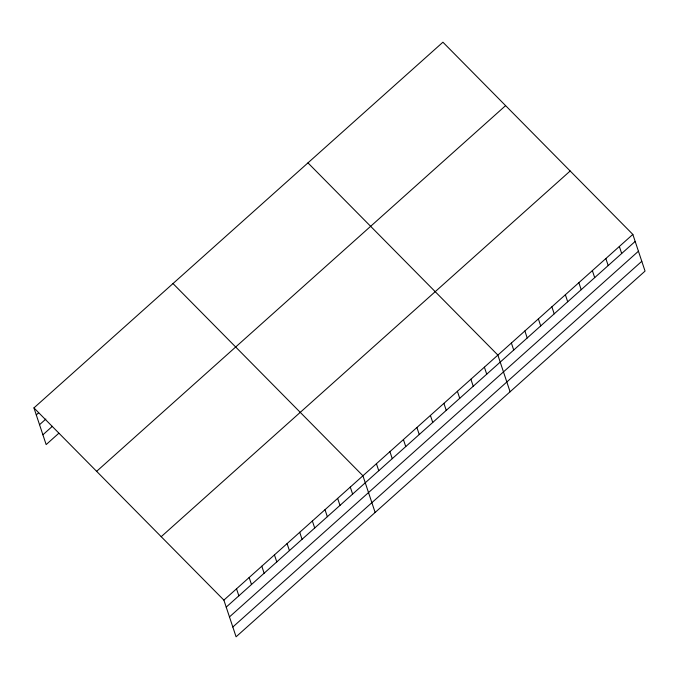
<?xml version="1.0" encoding="UTF-8"?>
<svg xmlns="http://www.w3.org/2000/svg" width="679" height="679" viewBox="0 0 679 679"><rect width="100%" height="100%" fill="white"/><g stroke="black" fill="none" stroke-linecap="round" stroke-linejoin="round"><path stroke-width="1.02" d="M33.95 407.901L442.92 42.2L632.845 234.416L645.05 271.099L236.08 636.8L223.883 600.117L33.95 407.901L46.155 444.584L58.793 433.278M36.284 414.911L38.652 412.79M39.535 424.698L45.858 419.053M42.896 434.789L52.376 426.31M96.63 471.336L505.592 105.635M161.203 536.69L570.173 170.989M223.883 600.117L632.845 234.416M226.209 607.128L635.179 241.427M229.468 616.914L638.438 251.222M232.829 627.006L641.791 261.305M307.96 162.884L497.885 355.1L510.09 391.783M173.001 283.567L362.934 475.784L375.131 512.458M619.35 246.485L621.684 253.496M605.855 258.555L608.189 265.565M592.36 270.624L594.694 277.635M578.864 282.693L581.199 289.704M565.369 294.762L567.703 301.765M551.874 306.832L554.208 313.834M538.379 318.892L540.705 325.903M524.884 330.962L527.21 337.972M511.389 343.031L513.714 350.041M484.39 367.169L486.724 374.18M470.895 379.238L473.229 386.241M457.4 391.308L459.734 398.31M443.905 403.368L446.239 410.379M430.41 415.438L432.744 422.448M416.914 427.507L419.249 434.518M403.419 439.576L405.745 446.587M389.924 451.645L392.25 458.656M376.429 463.715L378.755 470.717M350.288 487.081L352.622 494.091M337.65 498.386L339.984 505.397M325.012 509.691L327.337 516.702M312.365 520.997L314.7 527.999M299.728 532.302L302.053 539.304M287.081 543.599L289.415 550.61M274.443 554.904L276.777 561.915M261.805 566.21L264.131 573.22M249.159 577.515L251.493 584.517M236.521 588.812L238.855 595.822"/></g></svg>
